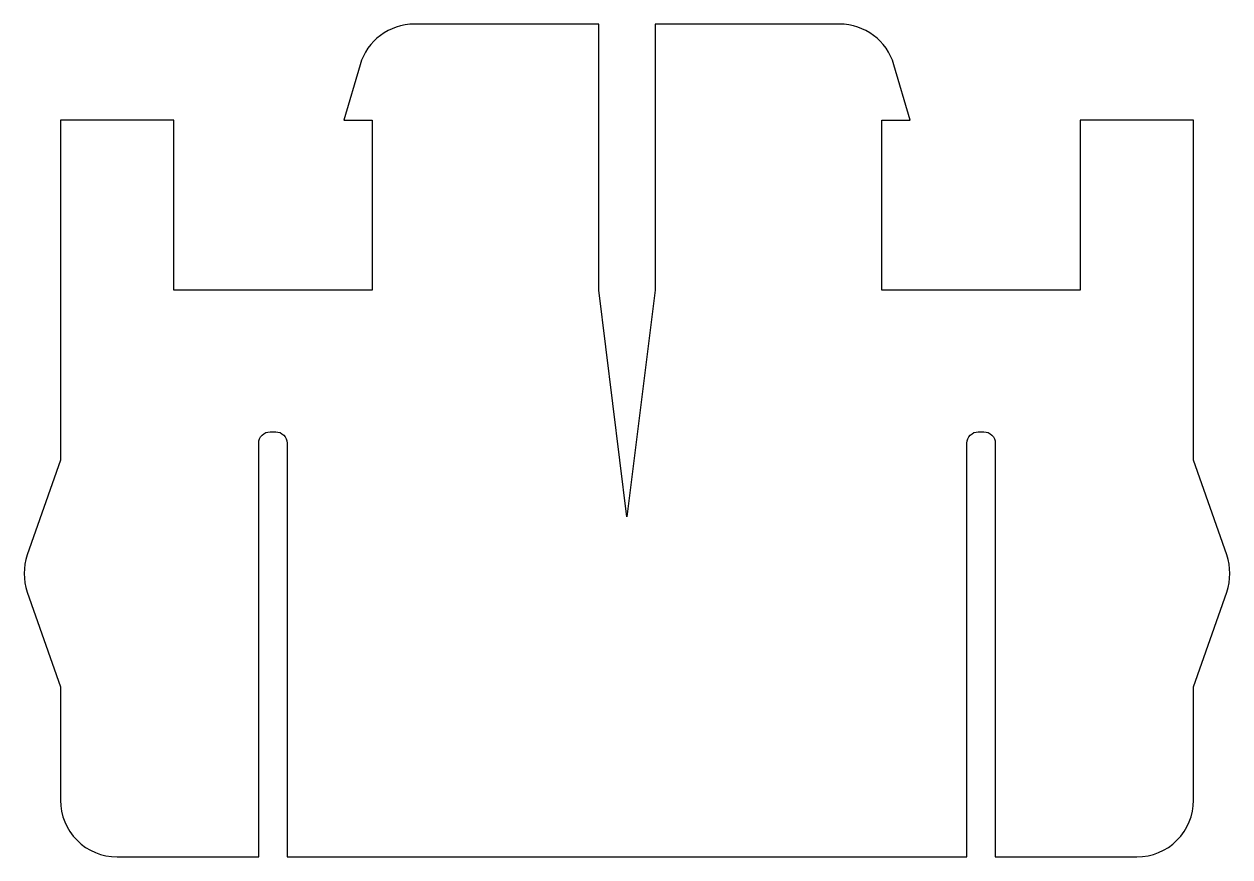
# Model space of a CAD drawing. Header units: millimetres. Extents: x -4.6 to 16.6, y 0 to 14.7.
import ezdxf

# ---------------------------------------------------------------- set-up
doc = ezdxf.new("R2010")
doc.units = ezdxf.units.MM

msp = doc.modelspace()

# ---------------------------------------------------------------- linework, layer by layer
msp.add_lwpolyline([(15, 0, 0.414214), (16, 1), (16, 3), (16.584, 4.67, 0.169946), (16.584, 5.33), (16, 7), (16, 13), (14, 13), (14, 10), (10.5, 10), (10.5, 13), (11, 13), (10.712, 13.976, 0.332384), (9.753, 14.693), (6.5, 14.693), (6.5, 10), (6, 6), (5.5, 10), (5.5, 14.693), (2.247, 14.693, 0.332384), (1.288, 13.976), (1, 13), (1.5, 13), (1.5, 10), (-2, 10), (-2, 13), (-4, 13), (-4, 7), (-4.584, 5.33, 0.169946), (-4.584, 4.67), (-4, 3), (-4, 1, 0.414214), (-3, 0), (-0.5, 0), (-0.5, 7.3, -0.414214), (-0.3, 7.5), (-0.2, 7.5, -0.414214), (0, 7.3), (0, 0), (12, 0), (12, 7.3, -0.414214), (12.2, 7.5), (12.3, 7.5, -0.414214), (12.5, 7.3), (12.5, 0)], format="xyb", close=True)

doc.saveas('drawing.dxf')
